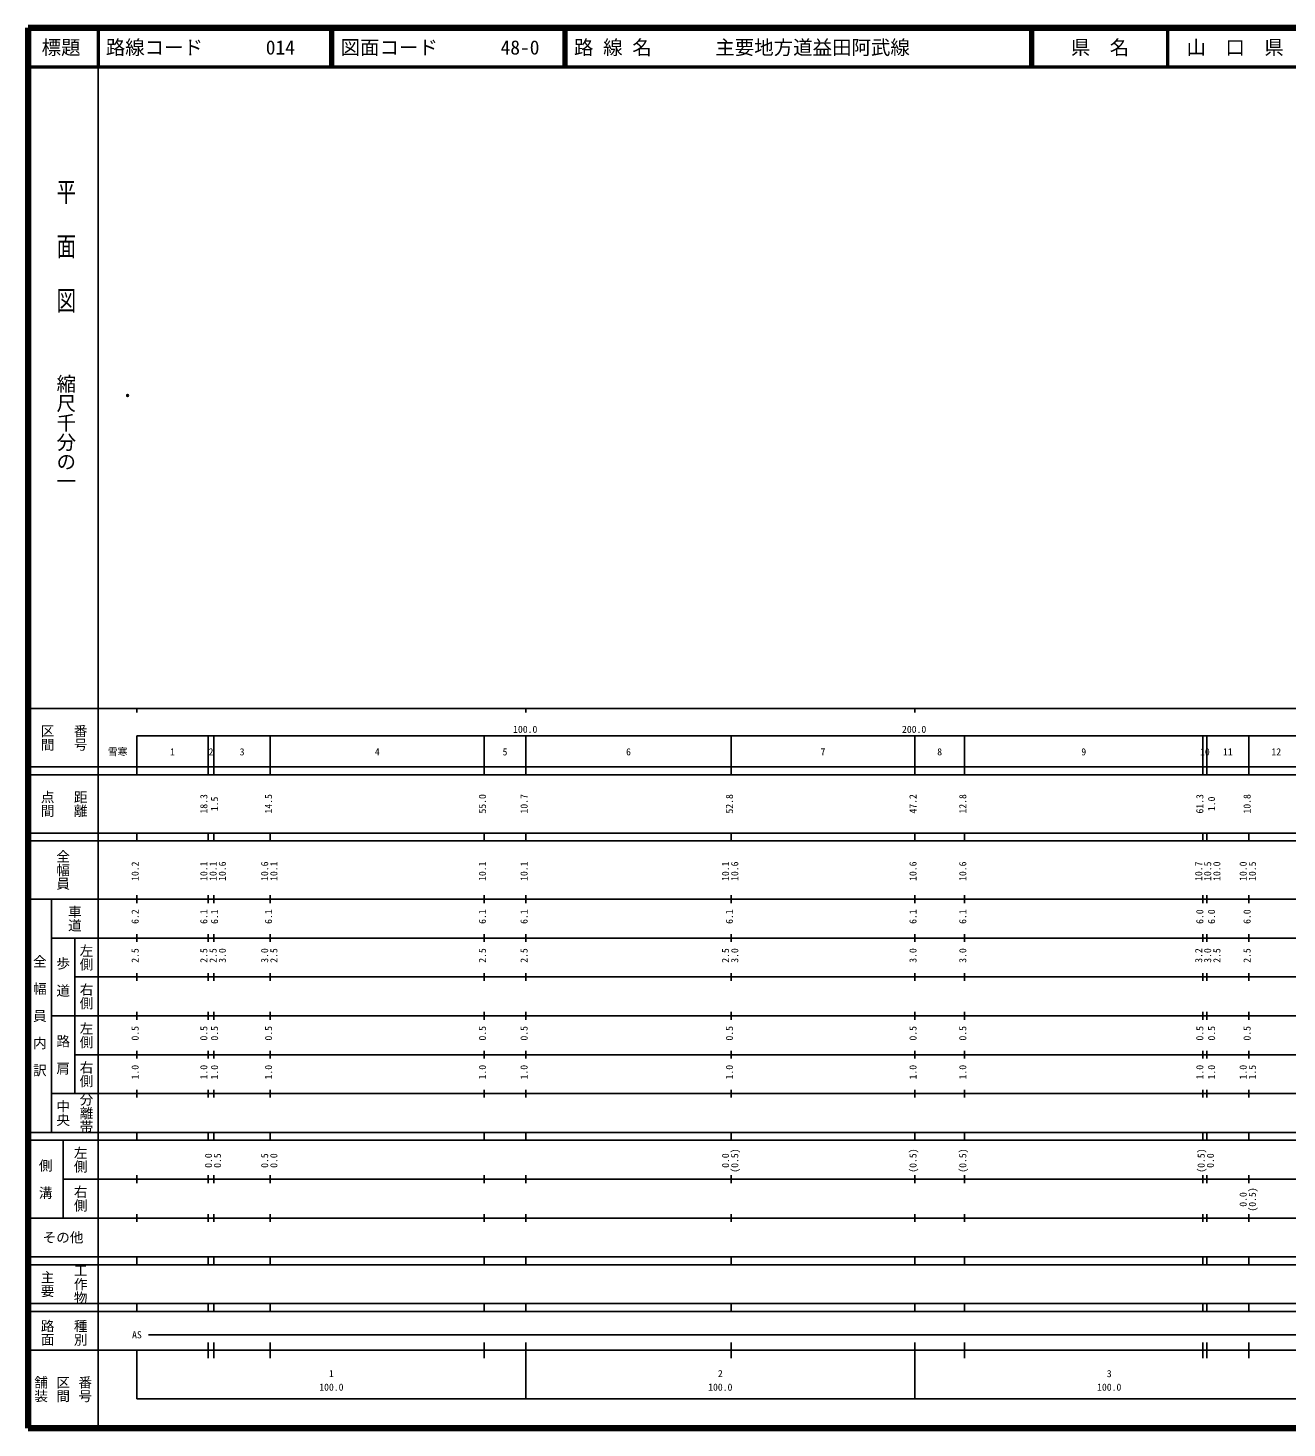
# Model space of a CAD drawing. Units: millimetres on the paper. Extents: x 40 to 680, y 20 to 380.
# Drawn here: x 40 to 363.7, y 20 to 380 of the extents above; entities that cross this region are included whole.
import ezdxf
from ezdxf.enums import TextEntityAlignment as Align

# ---------------------------------------------------------------- set-up
doc = ezdxf.new("R2010")
doc.units = ezdxf.units.MM
doc.header["$PDMODE"] = 32
doc.header["$PDSIZE"] = 0.5
doc.layers.add('M-OTRS', color=6, linetype='Continuous')
doc.layers.add('M-TTL-TXT', color=7, linetype='Continuous')
for name, color, linetype, lineweight in [('M-TTL', 2, 'Continuous', 140), ('M-TTL-BAND', 7, 'Continuous', 25), ('M-TTL-LINE', 7, 'Continuous', 50)]:
    doc.layers.add(name, color=color, linetype=linetype, lineweight=lineweight)
doc.styles.add('@ＭＳ ゴシック', font='')
doc.styles.add('ＭＳ ゴシック', font='')
doc.styles.get('@ＭＳ ゴシック').set_extended_font_data('@MS Gothic')
doc.styles.get('ＭＳ ゴシック').set_extended_font_data('MS Gothic')

msp = doc.modelspace()

# ---------------------------------------------------------------- linework, layer by layer
at = {"layer": 'M-OTRS'}
msp.add_point((65.62, 285.496), dxfattribs=at)
at = {"layer": 'M-TTL'}
for p, q in [((40, 380), (40, 20)), ((680, 380), (40, 380)), ((40, 20), (680, 20))]:
    msp.add_line(p, q, dxfattribs=at)
at = {"layer": 'M-TTL-BAND'}
for p, q in [((58, 370), (58, 20)), ((40, 205), (579, 205)), ((68, 205), (68, 204)), ((168, 205), (168, 204)), ((268, 205), (268, 204)), ((68, 198), (579, 198)), ((68, 198), (68, 188)), ((86.3, 188), (86.3, 198)), ((87.8, 188), (87.8, 198)), ((102.3, 188), (102.3, 198)), ((157.3, 188), (157.3, 198)), ((168, 188), (168, 198)), ((220.8, 188), (220.8, 198)), ((268, 188), (268, 198)), ((280.8, 188), (280.8, 198)), ((342.1, 188), (342.1, 198)), ((343.1, 188), (343.1, 198)), ((353.9, 188), (353.9, 198)), ((40, 190), (579, 190)), ((40, 188), (579, 188)), ((40, 173), (579, 173)), ((68, 171), (68, 173)), ((86.3, 171), (86.3, 173)), ((87.8, 171), (87.8, 173)), ((102.3, 171), (102.3, 173)), ((157.3, 171), (157.3, 173)), ((168, 171), (168, 173)), ((220.8, 171), (220.8, 173)), ((268, 171), (268, 173)), ((280.8, 171), (280.8, 173)), ((342.1, 171), (342.1, 173)), ((343.1, 171), (343.1, 173)), ((353.9, 171), (353.9, 173)), ((40, 171), (579, 171)), ((40, 156), (579, 156)), ((46, 96), (46, 156)), ((68, 155), (68, 157)), ((86.3, 155), (86.3, 157)), ((87.8, 155), (87.8, 157)), ((102.3, 155), (102.3, 157)), ((157.3, 155), (157.3, 157)), ((168, 155), (168, 157)), ((220.8, 155), (220.8, 157)), ((268, 155), (268, 157)), ((280.8, 155), (280.8, 157)), ((342.1, 155), (342.1, 157)), ((343.1, 155), (343.1, 157)), ((353.9, 155), (353.9, 157)), ((46, 146), (579, 146)), ((52, 146), (52, 106)), ((68, 145), (68, 147)), ((86.3, 145), (86.3, 147)), ((87.8, 145), (87.8, 147)), ((102.3, 145), (102.3, 147)), ((157.3, 145), (157.3, 147)), ((168, 145), (168, 147)), ((220.8, 145), (220.8, 147)), ((268, 145), (268, 147)), ((280.8, 145), (280.8, 147)), ((342.1, 145), (342.1, 147)), ((343.1, 145), (343.1, 147)), ((353.9, 145), (353.9, 147)), ((68, 135), (68, 137)), ((86.3, 135), (86.3, 137)), ((87.8, 135), (87.8, 137)), ((102.3, 135), (102.3, 137)), ((157.3, 135), (157.3, 137)), ((168, 135), (168, 137)), ((220.8, 135), (220.8, 137)), ((268, 135), (268, 137)), ((280.8, 135), (280.8, 137)), ((342.1, 135), (342.1, 137)), ((343.1, 135), (343.1, 137)), ((353.9, 135), (353.9, 137)), ((52, 136), (579, 136)), ((46, 126), (579, 126)), ((68, 125), (68, 127)), ((86.3, 125), (86.3, 127)), ((87.8, 125), (87.8, 127)), ((102.3, 125), (102.3, 127)), ((157.3, 125), (157.3, 127)), ((168, 125), (168, 127)), ((220.8, 125), (220.8, 127)), ((268, 125), (268, 127)), ((280.8, 125), (280.8, 127)), ((342.1, 125), (342.1, 127)), ((343.1, 125), (343.1, 127)), ((353.9, 125), (353.9, 127)), ((52, 116), (579, 116)), ((68, 115), (68, 117)), ((86.3, 115), (86.3, 117)), ((87.8, 115), (87.8, 117)), ((102.3, 115), (102.3, 117)), ((157.3, 115), (157.3, 117)), ((168, 115), (168, 117)), ((220.8, 115), (220.8, 117)), ((268, 115), (268, 117)), ((280.8, 115), (280.8, 117)), ((342.1, 115), (342.1, 117)), ((343.1, 115), (343.1, 117)), ((353.9, 115), (353.9, 117)), ((46, 106), (579, 106)), ((68, 105), (68, 107)), ((86.3, 105), (86.3, 107)), ((87.8, 105), (87.8, 107)), ((102.3, 105), (102.3, 107)), ((157.3, 105), (157.3, 107)), ((168, 105), (168, 107)), ((220.8, 105), (220.8, 107)), ((268, 105), (268, 107)), ((280.8, 105), (280.8, 107)), ((342.1, 105), (342.1, 107)), ((343.1, 105), (343.1, 107)), ((353.9, 105), (353.9, 107)), ((40, 96), (579, 96)), ((40, 94), (579, 94)), ((49, 94), (49, 74)), ((68, 94), (68, 96)), ((86.3, 94), (86.3, 96)), ((87.8, 94), (87.8, 96)), ((102.3, 94), (102.3, 96)), ((157.3, 94), (157.3, 96)), ((168, 94), (168, 96)), ((220.8, 94), (220.8, 96)), ((268, 94), (268, 96)), ((280.8, 94), (280.8, 96)), ((342.1, 94), (342.1, 96)), ((343.1, 94), (343.1, 96)), ((353.9, 94), (353.9, 96)), ((49, 84), (579, 84)), ((68, 83), (68, 85)), ((86.3, 83), (86.3, 85)), ((87.8, 83), (87.8, 85)), ((102.3, 83), (102.3, 85)), ((157.3, 83), (157.3, 85)), ((168, 83), (168, 85)), ((220.8, 83), (220.8, 85)), ((268, 83), (268, 85)), ((280.8, 83), (280.8, 85)), ((342.1, 83), (342.1, 85)), ((343.1, 83), (343.1, 85)), ((353.9, 83), (353.9, 85)), ((40, 74), (579, 74)), ((68, 73), (68, 75)), ((86.3, 73), (86.3, 75)), ((87.8, 73), (87.8, 75)), ((102.3, 73), (102.3, 75)), ((157.3, 73), (157.3, 75)), ((168, 73), (168, 75)), ((220.8, 73), (220.8, 75)), ((268, 73), (268, 75)), ((280.8, 73), (280.8, 75)), ((342.1, 73), (342.1, 75)), ((343.1, 73), (343.1, 75)), ((353.9, 73), (353.9, 75)), ((40, 64), (579, 64)), ((40, 62), (579, 62)), ((68, 62), (68, 64)), ((86.3, 62), (86.3, 64)), ((87.8, 62), (87.8, 64)), ((102.3, 62), (102.3, 64)), ((157.3, 62), (157.3, 64)), ((168, 62), (168, 64)), ((220.8, 62), (220.8, 64)), ((268, 62), (268, 64)), ((280.8, 62), (280.8, 64)), ((342.1, 62), (342.1, 64)), ((343.1, 62), (343.1, 64)), ((353.9, 62), (353.9, 64)), ((40, 52), (579, 52)), ((68, 50), (68, 52)), ((86.3, 50), (86.3, 52)), ((87.8, 50), (87.8, 52)), ((102.3, 50), (102.3, 52)), ((157.3, 50), (157.3, 52)), ((168, 50), (168, 52)), ((220.8, 50), (220.8, 52)), ((268, 50), (268, 52)), ((280.8, 50), (280.8, 52)), ((342.1, 50), (342.1, 52)), ((343.1, 50), (343.1, 52)), ((353.9, 50), (353.9, 52)), ((40, 50), (579, 50)), ((71, 44), (565, 44)), ((40, 40), (579, 40)), ((68, 40), (68, 27.5)), ((86.3, 38), (86.3, 42)), ((87.8, 38), (87.8, 42)), ((102.3, 38), (102.3, 42)), ((157.3, 38), (157.3, 42)), ((168, 27.5), (168, 42)), ((220.8, 38), (220.8, 42)), ((268, 27.5), (268, 42)), ((280.8, 38), (280.8, 42)), ((342.1, 38), (342.1, 42)), ((343.1, 38), (343.1, 42)), ((353.9, 38), (353.9, 42)), ((68, 27.5), (579, 27.5))]:
    msp.add_line(p, q, dxfattribs=at)
at = {"layer": 'M-TTL-LINE'}
for p, q in [((58, 380), (58, 370)), ((117.75, 380), (117.75, 370)), ((118.25, 380), (118.25, 370)), ((177.75, 380), (177.75, 370)), ((178.25, 380), (178.25, 370)), ((297.75, 380), (297.75, 370)), ((298.25, 380), (298.25, 370)), ((333, 380), (333, 370)), ((40, 370), (680, 370))]:
    msp.add_line(p, q, dxfattribs=at)

# ---------------------------------------------------------------- texts
at = {"layer": 'M-TTL-BAND', "style": '@ＭＳ ゴシック', "width": 1.4}
msp.add_text('平  面  図', height=3.666, rotation=270, dxfattribs=at).set_placement((49.777, 306.475), align=Align.MIDDLE_RIGHT)
at = {"layer": 'M-TTL-BAND', "style": '@ＭＳ ゴシック'}
msp.add_text('縮尺千分の一', height=3.666, rotation=270, dxfattribs=at).set_placement((49.777, 261.03), align=Align.MIDDLE_RIGHT)
for s, p in [('区間', (45, 197.5)), ('番号', (53.5, 197.5)), ('点間', (45, 180.5)), ('距離', (53.5, 180.5)), ('全幅員', (49, 163.5)), ('車道', (52, 151)), ('左側', (55, 141)), ('全\u3000幅\u3000員\u3000内\u3000訳', (43, 126)), ('歩\u3000道', (49, 136)), ('右側', (55, 131)), ('左側', (55, 121)), ('路\u3000肩', (49, 116)), ('右側', (55, 111)), ('分離帯', (55, 101)), ('中央', (49, 101)), ('左側', (53.5, 89)), ('側\u3000溝', (44.5, 84)), ('右側', (53.5, 79)), ('工作物', (53.5, 57)), ('主要', (45, 57)), ('路面', (45, 44.5)), ('種別', (53.5, 44.5)), ('舗装', (43.333, 30)), ('区間', (49, 30)), ('番号', (54.667, 30))]:
    msp.add_text(s, height=2.566, rotation=270, dxfattribs=at).set_placement(p, align=Align.MIDDLE_CENTER)
at = {"layer": 'M-TTL-BAND', "style": 'ＭＳ ゴシック'}
for s, p in [('100.0', (167.844, 198.195)), ('200.0', (267.844, 198.195)), ('雪寒', (63.062, 192.405)), ('1', (77.15, 192.405)), ('2', (87.05, 192.405)), ('3', (95.05, 192.405)), ('4', (129.8, 192.405)), ('5', (162.65, 192.405)), ('6', (194.4, 192.405)), ('7', (244.4, 192.405)), ('8', (274.4, 192.405)), ('9', (311.45, 192.405)), ('10', (342.6, 192.405)), ('11', (348.5, 192.405)), ('12', (360.95, 192.405)), ('AS', (68, 42.5)), ('1', (118, 32.523)), ('2', (218, 32.523)), ('3', (318, 32.523)), ('100.0', (118, 29.033)), ('100.0', (218, 29.033)), ('100.0', (318, 29.033))]:
    msp.add_text(s, height=1.833, dxfattribs=at).set_placement(p, align=Align.BOTTOM_CENTER)
for s, p in [('18.3', (86.662, 180.5)), ('1.5', (89.416, 180.487)), ('14.5', (103.3, 180.5)), ('55.0', (158.3, 180.5)), ('10.7', (169, 180.5)), ('52.8', (221.8, 180.5)), ('47.2', (269, 180.5)), ('12.8', (281.8, 180.5)), ('61.3', (342.752, 180.5)), ('1.0', (345.767, 180.5)), ('10.8', (354.9, 180.5)), ('10.2', (69, 163.174)), ('10.1', (86.662, 163.174)), ('10.1', (89.046, 163.174)), ('10.6', (91.416, 163.174)), ('10.6', (102.3, 163.174)), ('10.1', (104.67, 163.174)), ('10.1', (158.3, 163.174)), ('10.1', (169, 163.174)), ('10.1', (220.8, 163.174)), ('10.6', (223.17, 163.174)), ('10.6', (269, 163.174)), ('10.6', (281.8, 163.174)), ('10.7', (342.462, 163.174)), ('10.5', (344.767, 163.174)), ('10.0', (347.137, 163.174)), ('10.0', (353.9, 163.174)), ('10.5', (356.27, 163.174)), ('6.2', (69, 151.5)), ('6.1', (86.662, 151.5)), ('6.1', (89.416, 151.487)), ('6.1', (103.3, 151.5)), ('6.1', (158.3, 151.5)), ('6.1', (169, 151.5)), ('6.1', (221.8, 151.5)), ('6.1', (269, 151.5)), ('6.1', (281.8, 151.5)), ('6.0', (342.752, 151.5)), ('6.0', (345.767, 151.5)), ('6.0', (354.9, 151.5)), ('2.5', (69, 141.5)), ('2.5', (86.662, 141.5)), ('2.5', (89.046, 141.5)), ('3.0', (91.416, 141.5)), ('3.0', (102.3, 141.5)), ('2.5', (104.67, 141.5)), ('2.5', (158.3, 141.5)), ('2.5', (169, 141.5)), ('2.5', (220.8, 141.5)), ('3.0', (223.17, 141.5)), ('3.0', (269, 141.5)), ('3.0', (281.8, 141.5)), ('3.2', (342.462, 141.5)), ('3.0', (344.767, 141.5)), ('2.5', (347.137, 141.5)), ('2.5', (354.9, 141.5)), ('0.5', (69, 121.5)), ('0.5', (86.662, 121.5)), ('0.5', (89.416, 121.487)), ('0.5', (103.3, 121.5)), ('0.5', (158.3, 121.5)), ('0.5', (169, 121.5)), ('0.5', (221.8, 121.5)), ('0.5', (269, 121.5)), ('0.5', (281.8, 121.5)), ('0.5', (342.752, 121.5)), ('0.5', (345.767, 121.5)), ('0.5', (354.9, 121.5)), ('1.0', (69, 111.5)), ('1.0', (86.662, 111.5)), ('1.0', (89.416, 111.487)), ('1.0', (103.3, 111.5)), ('1.0', (158.3, 111.5)), ('1.0', (169, 111.5)), ('1.0', (221.8, 111.5)), ('1.0', (269, 111.5)), ('1.0', (281.8, 111.5)), ('1.0', (342.752, 111.5)), ('1.0', (345.767, 111.5)), ('1.0', (353.9, 111.5)), ('1.5', (356.27, 111.5)), ('0.0', (87.858, 88.764)), ('0.5', (90.17, 88.764)), ('0.5', (102.3, 88.764)), ('0.0', (104.67, 88.764)), ('0.0', (220.8, 88.764)), ('(0.5)', (223.17, 88.764)), ('(0.5)', (269, 88.764)), ('(0.5)', (281.8, 88.764)), ('(0.5)', (343.1, 88.764)), ('(0.5)', (343.1, 88.764)), ('0.0', (345.47, 88.764)), ('0.0', (353.9, 78.764)), ('(0.5)', (356.27, 78.764))]:
    msp.add_text(s, height=1.833, rotation=90, dxfattribs=at).set_placement(p, align=Align.BOTTOM_CENTER)
msp.add_text('その他', height=2.566, dxfattribs=at).set_placement((49, 69), align=Align.MIDDLE_CENTER)
at = {"layer": 'M-TTL-TXT', "style": 'ＭＳ ゴシック'}
for s, p in [('標題', (48.5, 375)), ('県\u3000名', (315.625, 375)), ('山\u3000口\u3000県', (350.375, 375))]:
    msp.add_text(s, height=3.666, dxfattribs=at).set_placement(p, align=Align.MIDDLE_CENTER)
for s, p in [('路線コード', (60, 375)), ('014', (101.142, 375)), ('図面コード', (120.38, 375)), ('48-0', (161.521, 375)), ('路 線 名', (180.38, 375)), ('主要地方道益田阿武線', (216.734, 375))]:
    msp.add_text(s, height=3.666, dxfattribs=at).set_placement(p, align=Align.MIDDLE_LEFT)

doc.saveas('drawing.dxf')
